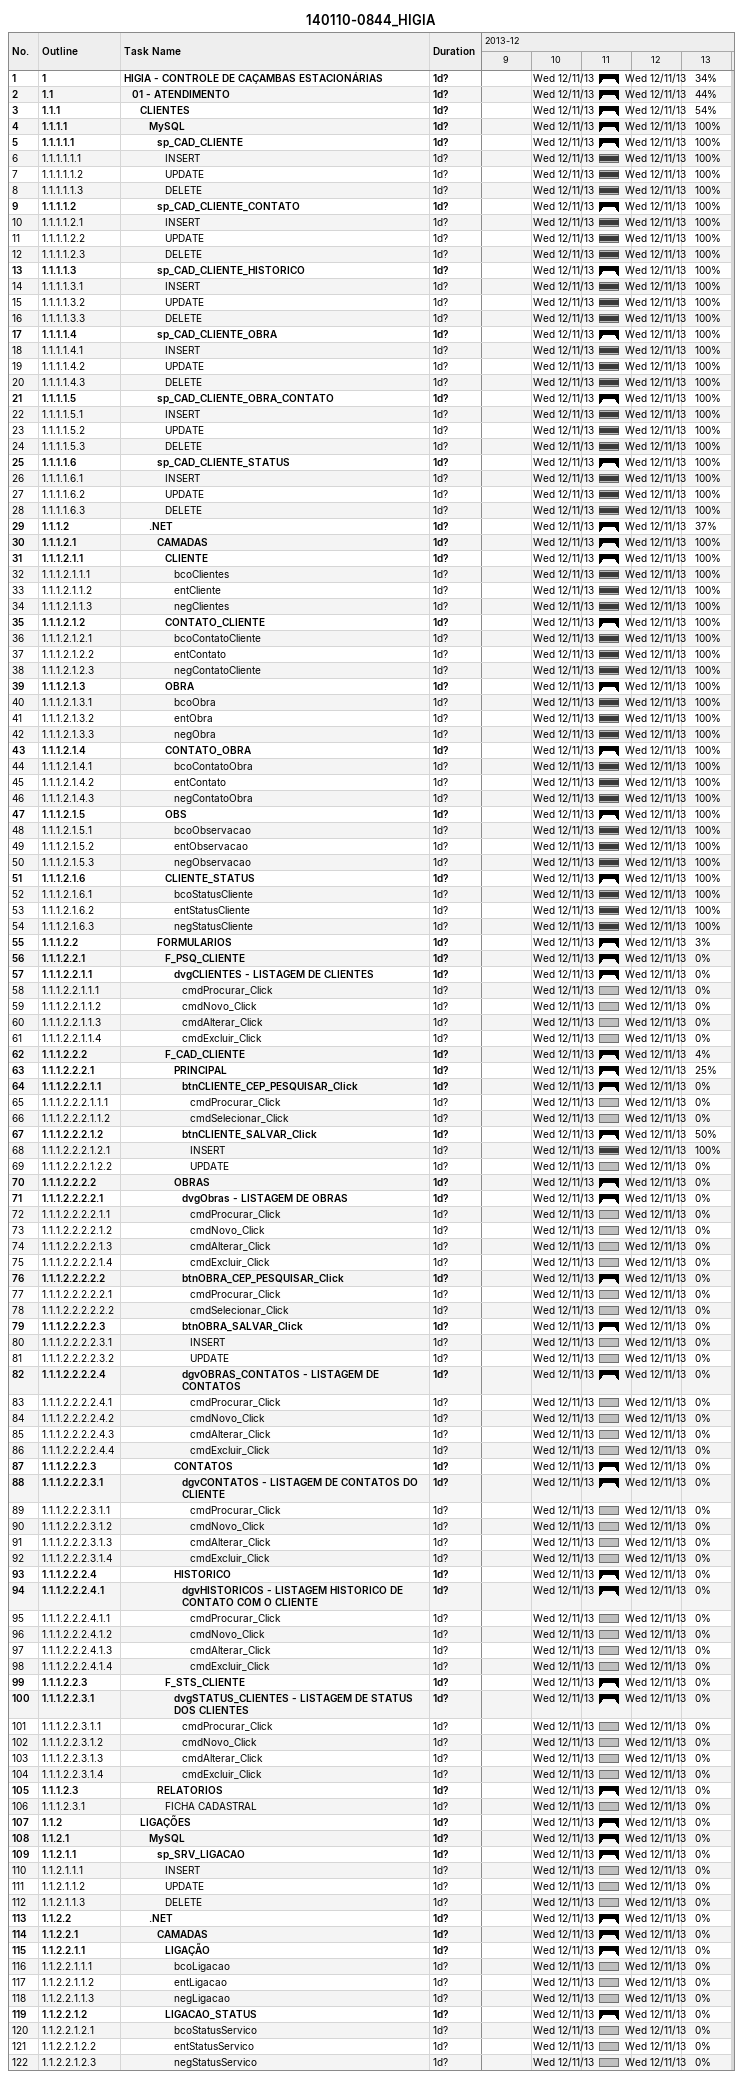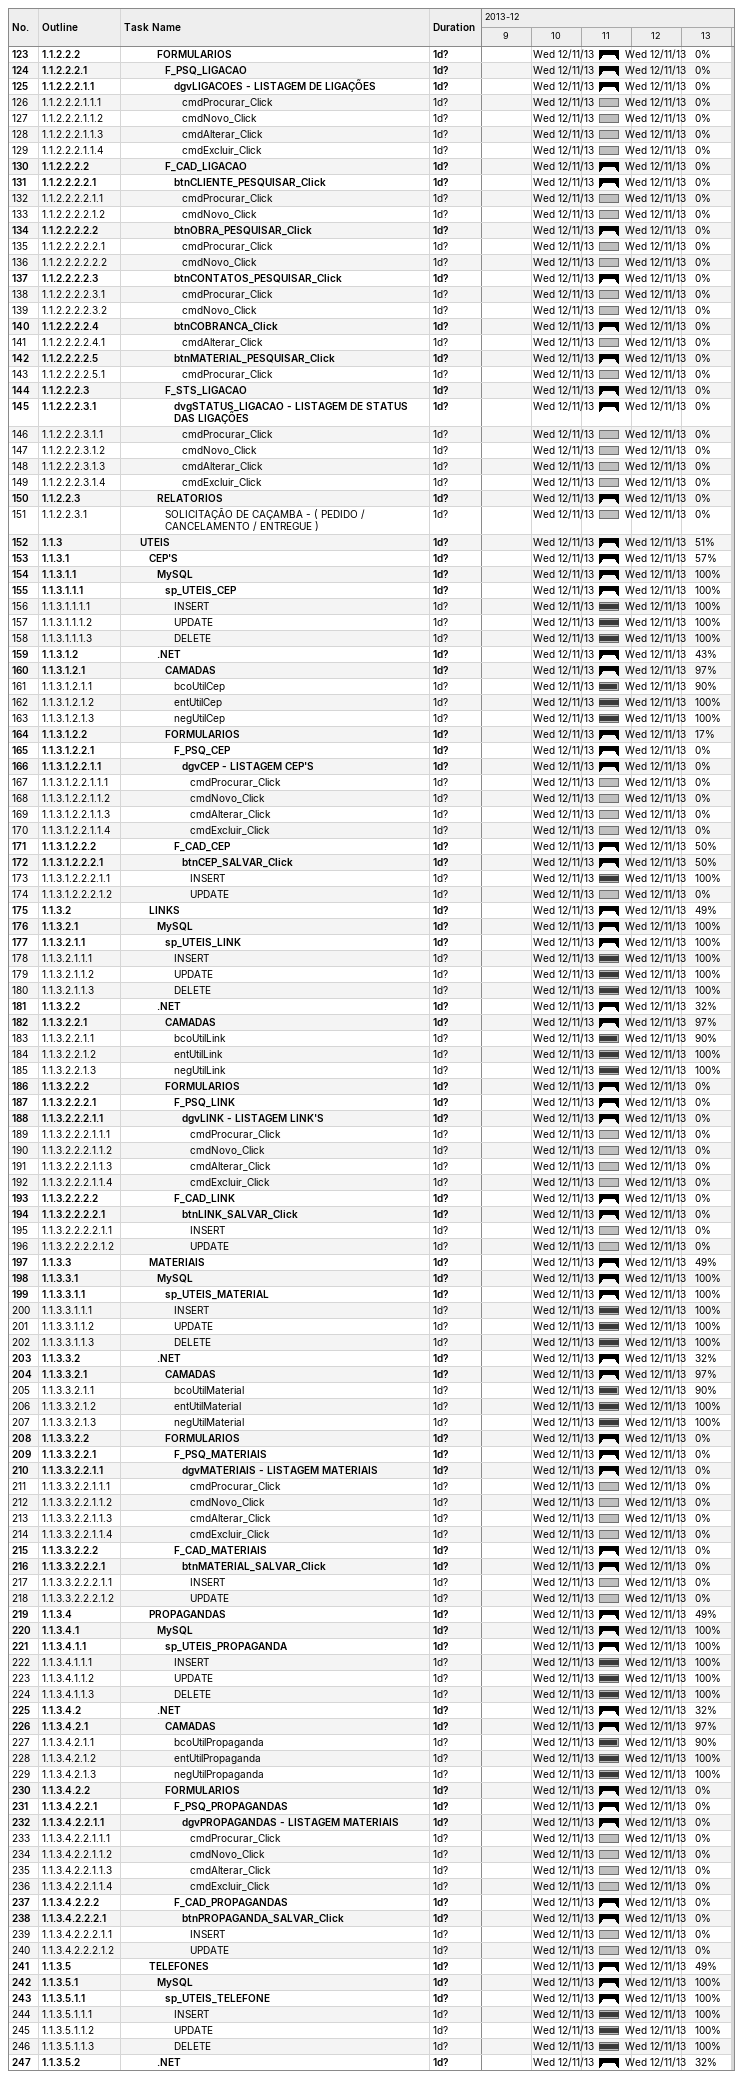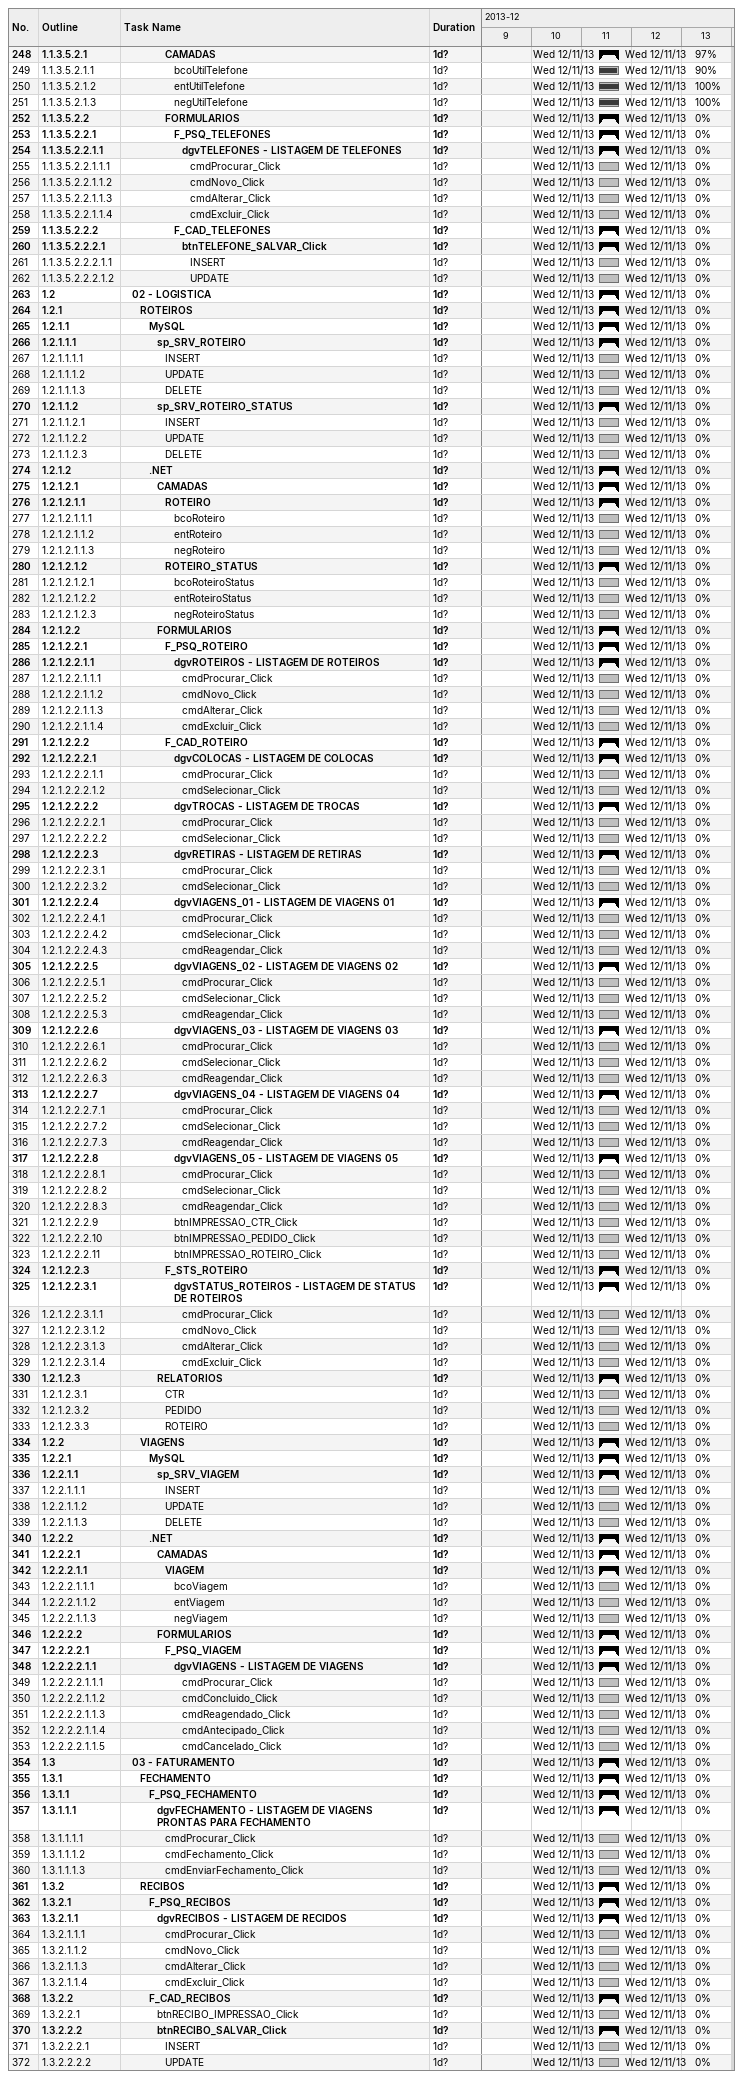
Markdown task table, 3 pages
140110-0844_HIGIA

| ID | WBS | Task | Duration | Start | Finish | % complete |
|---|---|---|---|---|---|---|
| 1 | 1 | **HIGIA - CONTROLE DE CAÇAMBAS ESTACIONÁRIAS** | 1d? | 2013-12-11 | 2013-12-11 | 34 |
| 2 | 1.1 | **01 - ATENDIMENTO** | 1d? | 2013-12-11 | 2013-12-11 | 44 |
| 3 | 1.1.1 | **CLIENTES** | 1d? | 2013-12-11 | 2013-12-11 | 54 |
| 4 | 1.1.1.1 | **MySQL** | 1d? | 2013-12-11 | 2013-12-11 | 100 |
| 5 | 1.1.1.1.1 | **sp_CAD_CLIENTE** | 1d? | 2013-12-11 | 2013-12-11 | 100 |
| 6 | 1.1.1.1.1.1 | INSERT | 1d? | 2013-12-11 | 2013-12-11 | 100 |
| 7 | 1.1.1.1.1.2 | UPDATE | 1d? | 2013-12-11 | 2013-12-11 | 100 |
| 8 | 1.1.1.1.1.3 | DELETE | 1d? | 2013-12-11 | 2013-12-11 | 100 |
| 9 | 1.1.1.1.2 | **sp_CAD_CLIENTE_CONTATO** | 1d? | 2013-12-11 | 2013-12-11 | 100 |
| 10 | 1.1.1.1.2.1 | INSERT | 1d? | 2013-12-11 | 2013-12-11 | 100 |
| 11 | 1.1.1.1.2.2 | UPDATE | 1d? | 2013-12-11 | 2013-12-11 | 100 |
| 12 | 1.1.1.1.2.3 | DELETE | 1d? | 2013-12-11 | 2013-12-11 | 100 |
| 13 | 1.1.1.1.3 | **sp_CAD_CLIENTE_HISTORICO** | 1d? | 2013-12-11 | 2013-12-11 | 100 |
| 14 | 1.1.1.1.3.1 | INSERT | 1d? | 2013-12-11 | 2013-12-11 | 100 |
| 15 | 1.1.1.1.3.2 | UPDATE | 1d? | 2013-12-11 | 2013-12-11 | 100 |
| 16 | 1.1.1.1.3.3 | DELETE | 1d? | 2013-12-11 | 2013-12-11 | 100 |
| 17 | 1.1.1.1.4 | **sp_CAD_CLIENTE_OBRA** | 1d? | 2013-12-11 | 2013-12-11 | 100 |
| 18 | 1.1.1.1.4.1 | INSERT | 1d? | 2013-12-11 | 2013-12-11 | 100 |
| 19 | 1.1.1.1.4.2 | UPDATE | 1d? | 2013-12-11 | 2013-12-11 | 100 |
| 20 | 1.1.1.1.4.3 | DELETE | 1d? | 2013-12-11 | 2013-12-11 | 100 |
| 21 | 1.1.1.1.5 | **sp_CAD_CLIENTE_OBRA_CONTATO** | 1d? | 2013-12-11 | 2013-12-11 | 100 |
| 22 | 1.1.1.1.5.1 | INSERT | 1d? | 2013-12-11 | 2013-12-11 | 100 |
| 23 | 1.1.1.1.5.2 | UPDATE | 1d? | 2013-12-11 | 2013-12-11 | 100 |
| 24 | 1.1.1.1.5.3 | DELETE | 1d? | 2013-12-11 | 2013-12-11 | 100 |
| 25 | 1.1.1.1.6 | **sp_CAD_CLIENTE_STATUS** | 1d? | 2013-12-11 | 2013-12-11 | 100 |
| 26 | 1.1.1.1.6.1 | INSERT | 1d? | 2013-12-11 | 2013-12-11 | 100 |
| 27 | 1.1.1.1.6.2 | UPDATE | 1d? | 2013-12-11 | 2013-12-11 | 100 |
| 28 | 1.1.1.1.6.3 | DELETE | 1d? | 2013-12-11 | 2013-12-11 | 100 |
| 29 | 1.1.1.2 | **.NET** | 1d? | 2013-12-11 | 2013-12-11 | 37 |
| 30 | 1.1.1.2.1 | **CAMADAS** | 1d? | 2013-12-11 | 2013-12-11 | 100 |
| 31 | 1.1.1.2.1.1 | **CLIENTE** | 1d? | 2013-12-11 | 2013-12-11 | 100 |
| 32 | 1.1.1.2.1.1.1 | bcoClientes | 1d? | 2013-12-11 | 2013-12-11 | 100 |
| 33 | 1.1.1.2.1.1.2 | entCliente | 1d? | 2013-12-11 | 2013-12-11 | 100 |
| 34 | 1.1.1.2.1.1.3 | negClientes | 1d? | 2013-12-11 | 2013-12-11 | 100 |
| 35 | 1.1.1.2.1.2 | **CONTATO_CLIENTE** | 1d? | 2013-12-11 | 2013-12-11 | 100 |
| 36 | 1.1.1.2.1.2.1 | bcoContatoCliente | 1d? | 2013-12-11 | 2013-12-11 | 100 |
| 37 | 1.1.1.2.1.2.2 | entContato | 1d? | 2013-12-11 | 2013-12-11 | 100 |
| 38 | 1.1.1.2.1.2.3 | negContatoCliente | 1d? | 2013-12-11 | 2013-12-11 | 100 |
| 39 | 1.1.1.2.1.3 | **OBRA** | 1d? | 2013-12-11 | 2013-12-11 | 100 |
| 40 | 1.1.1.2.1.3.1 | bcoObra | 1d? | 2013-12-11 | 2013-12-11 | 100 |
| 41 | 1.1.1.2.1.3.2 | entObra | 1d? | 2013-12-11 | 2013-12-11 | 100 |
| 42 | 1.1.1.2.1.3.3 | negObra | 1d? | 2013-12-11 | 2013-12-11 | 100 |
| 43 | 1.1.1.2.1.4 | **CONTATO_OBRA** | 1d? | 2013-12-11 | 2013-12-11 | 100 |
| 44 | 1.1.1.2.1.4.1 | bcoContatoObra | 1d? | 2013-12-11 | 2013-12-11 | 100 |
| 45 | 1.1.1.2.1.4.2 | entContato | 1d? | 2013-12-11 | 2013-12-11 | 100 |
| 46 | 1.1.1.2.1.4.3 | negContatoObra | 1d? | 2013-12-11 | 2013-12-11 | 100 |
| 47 | 1.1.1.2.1.5 | **OBS** | 1d? | 2013-12-11 | 2013-12-11 | 100 |
| 48 | 1.1.1.2.1.5.1 | bcoObservacao | 1d? | 2013-12-11 | 2013-12-11 | 100 |
| 49 | 1.1.1.2.1.5.2 | entObservacao | 1d? | 2013-12-11 | 2013-12-11 | 100 |
| 50 | 1.1.1.2.1.5.3 | negObservacao | 1d? | 2013-12-11 | 2013-12-11 | 100 |
| 51 | 1.1.1.2.1.6 | **CLIENTE_STATUS** | 1d? | 2013-12-11 | 2013-12-11 | 100 |
| 52 | 1.1.1.2.1.6.1 | bcoStatusCliente | 1d? | 2013-12-11 | 2013-12-11 | 100 |
| 53 | 1.1.1.2.1.6.2 | entStatusCliente | 1d? | 2013-12-11 | 2013-12-11 | 100 |
| 54 | 1.1.1.2.1.6.3 | negStatusCliente | 1d? | 2013-12-11 | 2013-12-11 | 100 |
| 55 | 1.1.1.2.2 | **FORMULARIOS** | 1d? | 2013-12-11 | 2013-12-11 | 3 |
| 56 | 1.1.1.2.2.1 | **F_PSQ_CLIENTE** | 1d? | 2013-12-11 | 2013-12-11 | 0 |
| 57 | 1.1.1.2.2.1.1 | **dvgCLIENTES - LISTAGEM DE CLIENTES** | 1d? | 2013-12-11 | 2013-12-11 | 0 |
| 58 | 1.1.1.2.2.1.1.1 | cmdProcurar_Click | 1d? | 2013-12-11 | 2013-12-11 | 0 |
| 59 | 1.1.1.2.2.1.1.2 | cmdNovo_Click | 1d? | 2013-12-11 | 2013-12-11 | 0 |
| 60 | 1.1.1.2.2.1.1.3 | cmdAlterar_Click | 1d? | 2013-12-11 | 2013-12-11 | 0 |
| 61 | 1.1.1.2.2.1.1.4 | cmdExcluir_Click | 1d? | 2013-12-11 | 2013-12-11 | 0 |
| 62 | 1.1.1.2.2.2 | **F_CAD_CLIENTE** | 1d? | 2013-12-11 | 2013-12-11 | 4 |
| 63 | 1.1.1.2.2.2.1 | **PRINCIPAL** | 1d? | 2013-12-11 | 2013-12-11 | 25 |
| 64 | 1.1.1.2.2.2.1.1 | **btnCLIENTE_CEP_PESQUISAR_Click** | 1d? | 2013-12-11 | 2013-12-11 | 0 |
| 65 | 1.1.1.2.2.2.1.1.1 | cmdProcurar_Click | 1d? | 2013-12-11 | 2013-12-11 | 0 |
| 66 | 1.1.1.2.2.2.1.1.2 | cmdSelecionar_Click | 1d? | 2013-12-11 | 2013-12-11 | 0 |
| 67 | 1.1.1.2.2.2.1.2 | **btnCLIENTE_SALVAR_Click** | 1d? | 2013-12-11 | 2013-12-11 | 50 |
| 68 | 1.1.1.2.2.2.1.2.1 | INSERT | 1d? | 2013-12-11 | 2013-12-11 | 100 |
| 69 | 1.1.1.2.2.2.1.2.2 | UPDATE | 1d? | 2013-12-11 | 2013-12-11 | 0 |
| 70 | 1.1.1.2.2.2.2 | **OBRAS** | 1d? | 2013-12-11 | 2013-12-11 | 0 |
| 71 | 1.1.1.2.2.2.2.1 | **dvgObras - LISTAGEM DE OBRAS** | 1d? | 2013-12-11 | 2013-12-11 | 0 |
| 72 | 1.1.1.2.2.2.2.1.1 | cmdProcurar_Click | 1d? | 2013-12-11 | 2013-12-11 | 0 |
| 73 | 1.1.1.2.2.2.2.1.2 | cmdNovo_Click | 1d? | 2013-12-11 | 2013-12-11 | 0 |
| 74 | 1.1.1.2.2.2.2.1.3 | cmdAlterar_Click | 1d? | 2013-12-11 | 2013-12-11 | 0 |
| 75 | 1.1.1.2.2.2.2.1.4 | cmdExcluir_Click | 1d? | 2013-12-11 | 2013-12-11 | 0 |
| 76 | 1.1.1.2.2.2.2.2 | **btnOBRA_CEP_PESQUISAR_Click** | 1d? | 2013-12-11 | 2013-12-11 | 0 |
| 77 | 1.1.1.2.2.2.2.2.1 | cmdProcurar_Click | 1d? | 2013-12-11 | 2013-12-11 | 0 |
| 78 | 1.1.1.2.2.2.2.2.2 | cmdSelecionar_Click | 1d? | 2013-12-11 | 2013-12-11 | 0 |
| 79 | 1.1.1.2.2.2.2.3 | **btnOBRA_SALVAR_Click** | 1d? | 2013-12-11 | 2013-12-11 | 0 |
| 80 | 1.1.1.2.2.2.2.3.1 | INSERT | 1d? | 2013-12-11 | 2013-12-11 | 0 |
| 81 | 1.1.1.2.2.2.2.3.2 | UPDATE | 1d? | 2013-12-11 | 2013-12-11 | 0 |
| 82 | 1.1.1.2.2.2.2.4 | **dgvOBRAS_CONTATOS - LISTAGEM DE CONTATOS** | 1d? | 2013-12-11 | 2013-12-11 | 0 |
| 83 | 1.1.1.2.2.2.2.4.1 | cmdProcurar_Click | 1d? | 2013-12-11 | 2013-12-11 | 0 |
| 84 | 1.1.1.2.2.2.2.4.2 | cmdNovo_Click | 1d? | 2013-12-11 | 2013-12-11 | 0 |
| 85 | 1.1.1.2.2.2.2.4.3 | cmdAlterar_Click | 1d? | 2013-12-11 | 2013-12-11 | 0 |
| 86 | 1.1.1.2.2.2.2.4.4 | cmdExcluir_Click | 1d? | 2013-12-11 | 2013-12-11 | 0 |
| 87 | 1.1.1.2.2.2.3 | **CONTATOS** | 1d? | 2013-12-11 | 2013-12-11 | 0 |
| 88 | 1.1.1.2.2.2.3.1 | **dgvCONTATOS - LISTAGEM DE CONTATOS DO CLIENTE** | 1d? | 2013-12-11 | 2013-12-11 | 0 |
| 89 | 1.1.1.2.2.2.3.1.1 | cmdProcurar_Click | 1d? | 2013-12-11 | 2013-12-11 | 0 |
| 90 | 1.1.1.2.2.2.3.1.2 | cmdNovo_Click | 1d? | 2013-12-11 | 2013-12-11 | 0 |
| 91 | 1.1.1.2.2.2.3.1.3 | cmdAlterar_Click | 1d? | 2013-12-11 | 2013-12-11 | 0 |
| 92 | 1.1.1.2.2.2.3.1.4 | cmdExcluir_Click | 1d? | 2013-12-11 | 2013-12-11 | 0 |
| 93 | 1.1.1.2.2.2.4 | **HISTORICO** | 1d? | 2013-12-11 | 2013-12-11 | 0 |
| 94 | 1.1.1.2.2.2.4.1 | **dgvHISTORICOS - LISTAGEM HISTORICO DE CONTATO COM O CLIENTE** | 1d? | 2013-12-11 | 2013-12-11 | 0 |
| 95 | 1.1.1.2.2.2.4.1.1 | cmdProcurar_Click | 1d? | 2013-12-11 | 2013-12-11 | 0 |
| 96 | 1.1.1.2.2.2.4.1.2 | cmdNovo_Click | 1d? | 2013-12-11 | 2013-12-11 | 0 |
| 97 | 1.1.1.2.2.2.4.1.3 | cmdAlterar_Click | 1d? | 2013-12-11 | 2013-12-11 | 0 |
| 98 | 1.1.1.2.2.2.4.1.4 | cmdExcluir_Click | 1d? | 2013-12-11 | 2013-12-11 | 0 |
| 99 | 1.1.1.2.2.3 | **F_STS_CLIENTE** | 1d? | 2013-12-11 | 2013-12-11 | 0 |
| 100 | 1.1.1.2.2.3.1 | **dvgSTATUS_CLIENTES - LISTAGEM DE STATUS DOS CLIENTES** | 1d? | 2013-12-11 | 2013-12-11 | 0 |
| 101 | 1.1.1.2.2.3.1.1 | cmdProcurar_Click | 1d? | 2013-12-11 | 2013-12-11 | 0 |
| 102 | 1.1.1.2.2.3.1.2 | cmdNovo_Click | 1d? | 2013-12-11 | 2013-12-11 | 0 |
| 103 | 1.1.1.2.2.3.1.3 | cmdAlterar_Click | 1d? | 2013-12-11 | 2013-12-11 | 0 |
| 104 | 1.1.1.2.2.3.1.4 | cmdExcluir_Click | 1d? | 2013-12-11 | 2013-12-11 | 0 |
| 105 | 1.1.1.2.3 | **RELATORIOS** | 1d? | 2013-12-11 | 2013-12-11 | 0 |
| 106 | 1.1.1.2.3.1 | FICHA CADASTRAL | 1d? | 2013-12-11 | 2013-12-11 | 0 |
| 107 | 1.1.2 | **LIGAÇÕES** | 1d? | 2013-12-11 | 2013-12-11 | 0 |
| 108 | 1.1.2.1 | **MySQL** | 1d? | 2013-12-11 | 2013-12-11 | 0 |
| 109 | 1.1.2.1.1 | **sp_SRV_LIGACAO** | 1d? | 2013-12-11 | 2013-12-11 | 0 |
| 110 | 1.1.2.1.1.1 | INSERT | 1d? | 2013-12-11 | 2013-12-11 | 0 |
| 111 | 1.1.2.1.1.2 | UPDATE | 1d? | 2013-12-11 | 2013-12-11 | 0 |
| 112 | 1.1.2.1.1.3 | DELETE | 1d? | 2013-12-11 | 2013-12-11 | 0 |
| 113 | 1.1.2.2 | **.NET** | 1d? | 2013-12-11 | 2013-12-11 | 0 |
| 114 | 1.1.2.2.1 | **CAMADAS** | 1d? | 2013-12-11 | 2013-12-11 | 0 |
| 115 | 1.1.2.2.1.1 | **LIGAÇÃO** | 1d? | 2013-12-11 | 2013-12-11 | 0 |
| 116 | 1.1.2.2.1.1.1 | bcoLigacao | 1d? | 2013-12-11 | 2013-12-11 | 0 |
| 117 | 1.1.2.2.1.1.2 | entLigacao | 1d? | 2013-12-11 | 2013-12-11 | 0 |
| 118 | 1.1.2.2.1.1.3 | negLigacao | 1d? | 2013-12-11 | 2013-12-11 | 0 |
| 119 | 1.1.2.2.1.2 | **LIGACAO_STATUS** | 1d? | 2013-12-11 | 2013-12-11 | 0 |
| 120 | 1.1.2.2.1.2.1 | bcoStatusServico | 1d? | 2013-12-11 | 2013-12-11 | 0 |
| 121 | 1.1.2.2.1.2.2 | entStatusServico | 1d? | 2013-12-11 | 2013-12-11 | 0 |
| 122 | 1.1.2.2.1.2.3 | negStatusServico | 1d? | 2013-12-11 | 2013-12-11 | 0 |
| 123 | 1.1.2.2.2 | **FORMULARIOS** | 1d? | 2013-12-11 | 2013-12-11 | 0 |
| 124 | 1.1.2.2.2.1 | **F_PSQ_LIGACAO** | 1d? | 2013-12-11 | 2013-12-11 | 0 |
| 125 | 1.1.2.2.2.1.1 | **dgvLIGACOES - LISTAGEM DE LIGAÇÕES** | 1d? | 2013-12-11 | 2013-12-11 | 0 |
| 126 | 1.1.2.2.2.1.1.1 | cmdProcurar_Click | 1d? | 2013-12-11 | 2013-12-11 | 0 |
| 127 | 1.1.2.2.2.1.1.2 | cmdNovo_Click | 1d? | 2013-12-11 | 2013-12-11 | 0 |
| 128 | 1.1.2.2.2.1.1.3 | cmdAlterar_Click | 1d? | 2013-12-11 | 2013-12-11 | 0 |
| 129 | 1.1.2.2.2.1.1.4 | cmdExcluir_Click | 1d? | 2013-12-11 | 2013-12-11 | 0 |
| 130 | 1.1.2.2.2.2 | **F_CAD_LIGACAO** | 1d? | 2013-12-11 | 2013-12-11 | 0 |
| 131 | 1.1.2.2.2.2.1 | **btnCLIENTE_PESQUISAR_Click** | 1d? | 2013-12-11 | 2013-12-11 | 0 |
| 132 | 1.1.2.2.2.2.1.1 | cmdProcurar_Click | 1d? | 2013-12-11 | 2013-12-11 | 0 |
| 133 | 1.1.2.2.2.2.1.2 | cmdNovo_Click | 1d? | 2013-12-11 | 2013-12-11 | 0 |
| 134 | 1.1.2.2.2.2.2 | **btnOBRA_PESQUISAR_Click** | 1d? | 2013-12-11 | 2013-12-11 | 0 |
| 135 | 1.1.2.2.2.2.2.1 | cmdProcurar_Click | 1d? | 2013-12-11 | 2013-12-11 | 0 |
| 136 | 1.1.2.2.2.2.2.2 | cmdNovo_Click | 1d? | 2013-12-11 | 2013-12-11 | 0 |
| 137 | 1.1.2.2.2.2.3 | **btnCONTATOS_PESQUISAR_Click** | 1d? | 2013-12-11 | 2013-12-11 | 0 |
| 138 | 1.1.2.2.2.2.3.1 | cmdProcurar_Click | 1d? | 2013-12-11 | 2013-12-11 | 0 |
| 139 | 1.1.2.2.2.2.3.2 | cmdNovo_Click | 1d? | 2013-12-11 | 2013-12-11 | 0 |
| 140 | 1.1.2.2.2.2.4 | **btnCOBRANCA_Click** | 1d? | 2013-12-11 | 2013-12-11 | 0 |
| 141 | 1.1.2.2.2.2.4.1 | cmdAlterar_Click | 1d? | 2013-12-11 | 2013-12-11 | 0 |
| 142 | 1.1.2.2.2.2.5 | **btnMATERIAL_PESQUISAR_Click** | 1d? | 2013-12-11 | 2013-12-11 | 0 |
| 143 | 1.1.2.2.2.2.5.1 | cmdProcurar_Click | 1d? | 2013-12-11 | 2013-12-11 | 0 |
| 144 | 1.1.2.2.2.3 | **F_STS_LIGACAO** | 1d? | 2013-12-11 | 2013-12-11 | 0 |
| 145 | 1.1.2.2.2.3.1 | **dvgSTATUS_LIGACAO - LISTAGEM DE STATUS DAS LIGAÇÕES** | 1d? | 2013-12-11 | 2013-12-11 | 0 |
| 146 | 1.1.2.2.2.3.1.1 | cmdProcurar_Click | 1d? | 2013-12-11 | 2013-12-11 | 0 |
| 147 | 1.1.2.2.2.3.1.2 | cmdNovo_Click | 1d? | 2013-12-11 | 2013-12-11 | 0 |
| 148 | 1.1.2.2.2.3.1.3 | cmdAlterar_Click | 1d? | 2013-12-11 | 2013-12-11 | 0 |
| 149 | 1.1.2.2.2.3.1.4 | cmdExcluir_Click | 1d? | 2013-12-11 | 2013-12-11 | 0 |
| 150 | 1.1.2.2.3 | **RELATORIOS** | 1d? | 2013-12-11 | 2013-12-11 | 0 |
| 151 | 1.1.2.2.3.1 | SOLICITAÇÃO DE CAÇAMBA - ( PEDIDO / CANCELAMENTO / ENTREGUE ) | 1d? | 2013-12-11 | 2013-12-11 | 0 |
| 152 | 1.1.3 | **UTEIS** | 1d? | 2013-12-11 | 2013-12-11 | 51 |
| 153 | 1.1.3.1 | **CEP'S** | 1d? | 2013-12-11 | 2013-12-11 | 57 |
| 154 | 1.1.3.1.1 | **MySQL** | 1d? | 2013-12-11 | 2013-12-11 | 100 |
| 155 | 1.1.3.1.1.1 | **sp_UTEIS_CEP** | 1d? | 2013-12-11 | 2013-12-11 | 100 |
| 156 | 1.1.3.1.1.1.1 | INSERT | 1d? | 2013-12-11 | 2013-12-11 | 100 |
| 157 | 1.1.3.1.1.1.2 | UPDATE | 1d? | 2013-12-11 | 2013-12-11 | 100 |
| 158 | 1.1.3.1.1.1.3 | DELETE | 1d? | 2013-12-11 | 2013-12-11 | 100 |
| 159 | 1.1.3.1.2 | **.NET** | 1d? | 2013-12-11 | 2013-12-11 | 43 |
| 160 | 1.1.3.1.2.1 | **CAMADAS** | 1d? | 2013-12-11 | 2013-12-11 | 97 |
| 161 | 1.1.3.1.2.1.1 | bcoUtilCep | 1d? | 2013-12-11 | 2013-12-11 | 90 |
| 162 | 1.1.3.1.2.1.2 | entUtilCep | 1d? | 2013-12-11 | 2013-12-11 | 100 |
| 163 | 1.1.3.1.2.1.3 | negUtilCep | 1d? | 2013-12-11 | 2013-12-11 | 100 |
| 164 | 1.1.3.1.2.2 | **FORMULARIOS** | 1d? | 2013-12-11 | 2013-12-11 | 17 |
| 165 | 1.1.3.1.2.2.1 | **F_PSQ_CEP** | 1d? | 2013-12-11 | 2013-12-11 | 0 |
| 166 | 1.1.3.1.2.2.1.1 | **dgvCEP - LISTAGEM CEP'S** | 1d? | 2013-12-11 | 2013-12-11 | 0 |
| 167 | 1.1.3.1.2.2.1.1.1 | cmdProcurar_Click | 1d? | 2013-12-11 | 2013-12-11 | 0 |
| 168 | 1.1.3.1.2.2.1.1.2 | cmdNovo_Click | 1d? | 2013-12-11 | 2013-12-11 | 0 |
| 169 | 1.1.3.1.2.2.1.1.3 | cmdAlterar_Click | 1d? | 2013-12-11 | 2013-12-11 | 0 |
| 170 | 1.1.3.1.2.2.1.1.4 | cmdExcluir_Click | 1d? | 2013-12-11 | 2013-12-11 | 0 |
| 171 | 1.1.3.1.2.2.2 | **F_CAD_CEP** | 1d? | 2013-12-11 | 2013-12-11 | 50 |
| 172 | 1.1.3.1.2.2.2.1 | **btnCEP_SALVAR_Click** | 1d? | 2013-12-11 | 2013-12-11 | 50 |
| 173 | 1.1.3.1.2.2.2.1.1 | INSERT | 1d? | 2013-12-11 | 2013-12-11 | 100 |
| 174 | 1.1.3.1.2.2.2.1.2 | UPDATE | 1d? | 2013-12-11 | 2013-12-11 | 0 |
| 175 | 1.1.3.2 | **LINKS** | 1d? | 2013-12-11 | 2013-12-11 | 49 |
| 176 | 1.1.3.2.1 | **MySQL** | 1d? | 2013-12-11 | 2013-12-11 | 100 |
| 177 | 1.1.3.2.1.1 | **sp_UTEIS_LINK** | 1d? | 2013-12-11 | 2013-12-11 | 100 |
| 178 | 1.1.3.2.1.1.1 | INSERT | 1d? | 2013-12-11 | 2013-12-11 | 100 |
| 179 | 1.1.3.2.1.1.2 | UPDATE | 1d? | 2013-12-11 | 2013-12-11 | 100 |
| 180 | 1.1.3.2.1.1.3 | DELETE | 1d? | 2013-12-11 | 2013-12-11 | 100 |
| 181 | 1.1.3.2.2 | **.NET** | 1d? | 2013-12-11 | 2013-12-11 | 32 |
| 182 | 1.1.3.2.2.1 | **CAMADAS** | 1d? | 2013-12-11 | 2013-12-11 | 97 |
| 183 | 1.1.3.2.2.1.1 | bcoUtilLink | 1d? | 2013-12-11 | 2013-12-11 | 90 |
| 184 | 1.1.3.2.2.1.2 | entUtilLink | 1d? | 2013-12-11 | 2013-12-11 | 100 |
| 185 | 1.1.3.2.2.1.3 | negUtilLink | 1d? | 2013-12-11 | 2013-12-11 | 100 |
| 186 | 1.1.3.2.2.2 | **FORMULARIOS** | 1d? | 2013-12-11 | 2013-12-11 | 0 |
| 187 | 1.1.3.2.2.2.1 | **F_PSQ_LINK** | 1d? | 2013-12-11 | 2013-12-11 | 0 |
| 188 | 1.1.3.2.2.2.1.1 | **dgvLINK - LISTAGEM LINK'S** | 1d? | 2013-12-11 | 2013-12-11 | 0 |
| 189 | 1.1.3.2.2.2.1.1.1 | cmdProcurar_Click | 1d? | 2013-12-11 | 2013-12-11 | 0 |
| 190 | 1.1.3.2.2.2.1.1.2 | cmdNovo_Click | 1d? | 2013-12-11 | 2013-12-11 | 0 |
| 191 | 1.1.3.2.2.2.1.1.3 | cmdAlterar_Click | 1d? | 2013-12-11 | 2013-12-11 | 0 |
| 192 | 1.1.3.2.2.2.1.1.4 | cmdExcluir_Click | 1d? | 2013-12-11 | 2013-12-11 | 0 |
| 193 | 1.1.3.2.2.2.2 | **F_CAD_LINK** | 1d? | 2013-12-11 | 2013-12-11 | 0 |
| 194 | 1.1.3.2.2.2.2.1 | **btnLINK_SALVAR_Click** | 1d? | 2013-12-11 | 2013-12-11 | 0 |
| 195 | 1.1.3.2.2.2.2.1.1 | INSERT | 1d? | 2013-12-11 | 2013-12-11 | 0 |
| 196 | 1.1.3.2.2.2.2.1.2 | UPDATE | 1d? | 2013-12-11 | 2013-12-11 | 0 |
| 197 | 1.1.3.3 | **MATERIAIS** | 1d? | 2013-12-11 | 2013-12-11 | 49 |
| 198 | 1.1.3.3.1 | **MySQL** | 1d? | 2013-12-11 | 2013-12-11 | 100 |
| 199 | 1.1.3.3.1.1 | **sp_UTEIS_MATERIAL** | 1d? | 2013-12-11 | 2013-12-11 | 100 |
| 200 | 1.1.3.3.1.1.1 | INSERT | 1d? | 2013-12-11 | 2013-12-11 | 100 |
| 201 | 1.1.3.3.1.1.2 | UPDATE | 1d? | 2013-12-11 | 2013-12-11 | 100 |
| 202 | 1.1.3.3.1.1.3 | DELETE | 1d? | 2013-12-11 | 2013-12-11 | 100 |
| 203 | 1.1.3.3.2 | **.NET** | 1d? | 2013-12-11 | 2013-12-11 | 32 |
| 204 | 1.1.3.3.2.1 | **CAMADAS** | 1d? | 2013-12-11 | 2013-12-11 | 97 |
| 205 | 1.1.3.3.2.1.1 | bcoUtilMaterial | 1d? | 2013-12-11 | 2013-12-11 | 90 |
| 206 | 1.1.3.3.2.1.2 | entUtilMaterial | 1d? | 2013-12-11 | 2013-12-11 | 100 |
| 207 | 1.1.3.3.2.1.3 | negUtilMaterial | 1d? | 2013-12-11 | 2013-12-11 | 100 |
| 208 | 1.1.3.3.2.2 | **FORMULARIOS** | 1d? | 2013-12-11 | 2013-12-11 | 0 |
| 209 | 1.1.3.3.2.2.1 | **F_PSQ_MATERIAIS** | 1d? | 2013-12-11 | 2013-12-11 | 0 |
| 210 | 1.1.3.3.2.2.1.1 | **dgvMATERIAIS - LISTAGEM MATERIAIS** | 1d? | 2013-12-11 | 2013-12-11 | 0 |
| 211 | 1.1.3.3.2.2.1.1.1 | cmdProcurar_Click | 1d? | 2013-12-11 | 2013-12-11 | 0 |
| 212 | 1.1.3.3.2.2.1.1.2 | cmdNovo_Click | 1d? | 2013-12-11 | 2013-12-11 | 0 |
| 213 | 1.1.3.3.2.2.1.1.3 | cmdAlterar_Click | 1d? | 2013-12-11 | 2013-12-11 | 0 |
| 214 | 1.1.3.3.2.2.1.1.4 | cmdExcluir_Click | 1d? | 2013-12-11 | 2013-12-11 | 0 |
| 215 | 1.1.3.3.2.2.2 | **F_CAD_MATERIAIS** | 1d? | 2013-12-11 | 2013-12-11 | 0 |
| 216 | 1.1.3.3.2.2.2.1 | **btnMATERIAL_SALVAR_Click** | 1d? | 2013-12-11 | 2013-12-11 | 0 |
| 217 | 1.1.3.3.2.2.2.1.1 | INSERT | 1d? | 2013-12-11 | 2013-12-11 | 0 |
| 218 | 1.1.3.3.2.2.2.1.2 | UPDATE | 1d? | 2013-12-11 | 2013-12-11 | 0 |
| 219 | 1.1.3.4 | **PROPAGANDAS** | 1d? | 2013-12-11 | 2013-12-11 | 49 |
| 220 | 1.1.3.4.1 | **MySQL** | 1d? | 2013-12-11 | 2013-12-11 | 100 |
| 221 | 1.1.3.4.1.1 | **sp_UTEIS_PROPAGANDA** | 1d? | 2013-12-11 | 2013-12-11 | 100 |
| 222 | 1.1.3.4.1.1.1 | INSERT | 1d? | 2013-12-11 | 2013-12-11 | 100 |
| 223 | 1.1.3.4.1.1.2 | UPDATE | 1d? | 2013-12-11 | 2013-12-11 | 100 |
| 224 | 1.1.3.4.1.1.3 | DELETE | 1d? | 2013-12-11 | 2013-12-11 | 100 |
| 225 | 1.1.3.4.2 | **.NET** | 1d? | 2013-12-11 | 2013-12-11 | 32 |
| 226 | 1.1.3.4.2.1 | **CAMADAS** | 1d? | 2013-12-11 | 2013-12-11 | 97 |
| 227 | 1.1.3.4.2.1.1 | bcoUtilPropaganda | 1d? | 2013-12-11 | 2013-12-11 | 90 |
| 228 | 1.1.3.4.2.1.2 | entUtilPropaganda | 1d? | 2013-12-11 | 2013-12-11 | 100 |
| 229 | 1.1.3.4.2.1.3 | negUtilPropaganda | 1d? | 2013-12-11 | 2013-12-11 | 100 |
| 230 | 1.1.3.4.2.2 | **FORMULARIOS** | 1d? | 2013-12-11 | 2013-12-11 | 0 |
| 231 | 1.1.3.4.2.2.1 | **F_PSQ_PROPAGANDAS** | 1d? | 2013-12-11 | 2013-12-11 | 0 |
| 232 | 1.1.3.4.2.2.1.1 | **dgvPROPAGANDAS - LISTAGEM MATERIAIS** | 1d? | 2013-12-11 | 2013-12-11 | 0 |
| 233 | 1.1.3.4.2.2.1.1.1 | cmdProcurar_Click | 1d? | 2013-12-11 | 2013-12-11 | 0 |
| 234 | 1.1.3.4.2.2.1.1.2 | cmdNovo_Click | 1d? | 2013-12-11 | 2013-12-11 | 0 |
| 235 | 1.1.3.4.2.2.1.1.3 | cmdAlterar_Click | 1d? | 2013-12-11 | 2013-12-11 | 0 |
| 236 | 1.1.3.4.2.2.1.1.4 | cmdExcluir_Click | 1d? | 2013-12-11 | 2013-12-11 | 0 |
| 237 | 1.1.3.4.2.2.2 | **F_CAD_PROPAGANDAS** | 1d? | 2013-12-11 | 2013-12-11 | 0 |
| 238 | 1.1.3.4.2.2.2.1 | **btnPROPAGANDA_SALVAR_Click** | 1d? | 2013-12-11 | 2013-12-11 | 0 |
| 239 | 1.1.3.4.2.2.2.1.1 | INSERT | 1d? | 2013-12-11 | 2013-12-11 | 0 |
| 240 | 1.1.3.4.2.2.2.1.2 | UPDATE | 1d? | 2013-12-11 | 2013-12-11 | 0 |
| 241 | 1.1.3.5 | **TELEFONES** | 1d? | 2013-12-11 | 2013-12-11 | 49 |
| 242 | 1.1.3.5.1 | **MySQL** | 1d? | 2013-12-11 | 2013-12-11 | 100 |
| 243 | 1.1.3.5.1.1 | **sp_UTEIS_TELEFONE** | 1d? | 2013-12-11 | 2013-12-11 | 100 |
| 244 | 1.1.3.5.1.1.1 | INSERT | 1d? | 2013-12-11 | 2013-12-11 | 100 |
| 245 | 1.1.3.5.1.1.2 | UPDATE | 1d? | 2013-12-11 | 2013-12-11 | 100 |
| 246 | 1.1.3.5.1.1.3 | DELETE | 1d? | 2013-12-11 | 2013-12-11 | 100 |
| 247 | 1.1.3.5.2 | **.NET** | 1d? | 2013-12-11 | 2013-12-11 | 32 |
| 248 | 1.1.3.5.2.1 | **CAMADAS** | 1d? | 2013-12-11 | 2013-12-11 | 97 |
| 249 | 1.1.3.5.2.1.1 | bcoUtilTelefone | 1d? | 2013-12-11 | 2013-12-11 | 90 |
| 250 | 1.1.3.5.2.1.2 | entUtilTelefone | 1d? | 2013-12-11 | 2013-12-11 | 100 |
| 251 | 1.1.3.5.2.1.3 | negUtilTelefone | 1d? | 2013-12-11 | 2013-12-11 | 100 |
| 252 | 1.1.3.5.2.2 | **FORMULARIOS** | 1d? | 2013-12-11 | 2013-12-11 | 0 |
| 253 | 1.1.3.5.2.2.1 | **F_PSQ_TELEFONES** | 1d? | 2013-12-11 | 2013-12-11 | 0 |
| 254 | 1.1.3.5.2.2.1.1 | **dgvTELEFONES - LISTAGEM DE TELEFONES** | 1d? | 2013-12-11 | 2013-12-11 | 0 |
| 255 | 1.1.3.5.2.2.1.1.1 | cmdProcurar_Click | 1d? | 2013-12-11 | 2013-12-11 | 0 |
| 256 | 1.1.3.5.2.2.1.1.2 | cmdNovo_Click | 1d? | 2013-12-11 | 2013-12-11 | 0 |
| 257 | 1.1.3.5.2.2.1.1.3 | cmdAlterar_Click | 1d? | 2013-12-11 | 2013-12-11 | 0 |
| 258 | 1.1.3.5.2.2.1.1.4 | cmdExcluir_Click | 1d? | 2013-12-11 | 2013-12-11 | 0 |
| 259 | 1.1.3.5.2.2.2 | **F_CAD_TELEFONES** | 1d? | 2013-12-11 | 2013-12-11 | 0 |
| 260 | 1.1.3.5.2.2.2.1 | **btnTELEFONE_SALVAR_Click** | 1d? | 2013-12-11 | 2013-12-11 | 0 |
| 261 | 1.1.3.5.2.2.2.1.1 | INSERT | 1d? | 2013-12-11 | 2013-12-11 | 0 |
| 262 | 1.1.3.5.2.2.2.1.2 | UPDATE | 1d? | 2013-12-11 | 2013-12-11 | 0 |
| 263 | 1.2 | **02 - LOGISTICA** | 1d? | 2013-12-11 | 2013-12-11 | 0 |
| 264 | 1.2.1 | **ROTEIROS** | 1d? | 2013-12-11 | 2013-12-11 | 0 |
| 265 | 1.2.1.1 | **MySQL** | 1d? | 2013-12-11 | 2013-12-11 | 0 |
| 266 | 1.2.1.1.1 | **sp_SRV_ROTEIRO** | 1d? | 2013-12-11 | 2013-12-11 | 0 |
| 267 | 1.2.1.1.1.1 | INSERT | 1d? | 2013-12-11 | 2013-12-11 | 0 |
| 268 | 1.2.1.1.1.2 | UPDATE | 1d? | 2013-12-11 | 2013-12-11 | 0 |
| 269 | 1.2.1.1.1.3 | DELETE | 1d? | 2013-12-11 | 2013-12-11 | 0 |
| 270 | 1.2.1.1.2 | **sp_SRV_ROTEIRO_STATUS** | 1d? | 2013-12-11 | 2013-12-11 | 0 |
| 271 | 1.2.1.1.2.1 | INSERT | 1d? | 2013-12-11 | 2013-12-11 | 0 |
| 272 | 1.2.1.1.2.2 | UPDATE | 1d? | 2013-12-11 | 2013-12-11 | 0 |
| 273 | 1.2.1.1.2.3 | DELETE | 1d? | 2013-12-11 | 2013-12-11 | 0 |
| 274 | 1.2.1.2 | **.NET** | 1d? | 2013-12-11 | 2013-12-11 | 0 |
| 275 | 1.2.1.2.1 | **CAMADAS** | 1d? | 2013-12-11 | 2013-12-11 | 0 |
| 276 | 1.2.1.2.1.1 | **ROTEIRO** | 1d? | 2013-12-11 | 2013-12-11 | 0 |
| 277 | 1.2.1.2.1.1.1 | bcoRoteiro | 1d? | 2013-12-11 | 2013-12-11 | 0 |
| 278 | 1.2.1.2.1.1.2 | entRoteiro | 1d? | 2013-12-11 | 2013-12-11 | 0 |
| 279 | 1.2.1.2.1.1.3 | negRoteiro | 1d? | 2013-12-11 | 2013-12-11 | 0 |
| 280 | 1.2.1.2.1.2 | **ROTEIRO_STATUS** | 1d? | 2013-12-11 | 2013-12-11 | 0 |
| 281 | 1.2.1.2.1.2.1 | bcoRoteiroStatus | 1d? | 2013-12-11 | 2013-12-11 | 0 |
| 282 | 1.2.1.2.1.2.2 | entRoteiroStatus | 1d? | 2013-12-11 | 2013-12-11 | 0 |
| 283 | 1.2.1.2.1.2.3 | negRoteiroStatus | 1d? | 2013-12-11 | 2013-12-11 | 0 |
| 284 | 1.2.1.2.2 | **FORMULARIOS** | 1d? | 2013-12-11 | 2013-12-11 | 0 |
| 285 | 1.2.1.2.2.1 | **F_PSQ_ROTEIRO** | 1d? | 2013-12-11 | 2013-12-11 | 0 |
| 286 | 1.2.1.2.2.1.1 | **dgvROTEIROS - LISTAGEM DE ROTEIROS** | 1d? | 2013-12-11 | 2013-12-11 | 0 |
| 287 | 1.2.1.2.2.1.1.1 | cmdProcurar_Click | 1d? | 2013-12-11 | 2013-12-11 | 0 |
| 288 | 1.2.1.2.2.1.1.2 | cmdNovo_Click | 1d? | 2013-12-11 | 2013-12-11 | 0 |
| 289 | 1.2.1.2.2.1.1.3 | cmdAlterar_Click | 1d? | 2013-12-11 | 2013-12-11 | 0 |
| 290 | 1.2.1.2.2.1.1.4 | cmdExcluir_Click | 1d? | 2013-12-11 | 2013-12-11 | 0 |
| 291 | 1.2.1.2.2.2 | **F_CAD_ROTEIRO** | 1d? | 2013-12-11 | 2013-12-11 | 0 |
| 292 | 1.2.1.2.2.2.1 | **dgvCOLOCAS - LISTAGEM DE COLOCAS** | 1d? | 2013-12-11 | 2013-12-11 | 0 |
| 293 | 1.2.1.2.2.2.1.1 | cmdProcurar_Click | 1d? | 2013-12-11 | 2013-12-11 | 0 |
| 294 | 1.2.1.2.2.2.1.2 | cmdSelecionar_Click | 1d? | 2013-12-11 | 2013-12-11 | 0 |
| 295 | 1.2.1.2.2.2.2 | **dgvTROCAS - LISTAGEM DE TROCAS** | 1d? | 2013-12-11 | 2013-12-11 | 0 |
| 296 | 1.2.1.2.2.2.2.1 | cmdProcurar_Click | 1d? | 2013-12-11 | 2013-12-11 | 0 |
| 297 | 1.2.1.2.2.2.2.2 | cmdSelecionar_Click | 1d? | 2013-12-11 | 2013-12-11 | 0 |
| 298 | 1.2.1.2.2.2.3 | **dgvRETIRAS - LISTAGEM DE RETIRAS** | 1d? | 2013-12-11 | 2013-12-11 | 0 |
| 299 | 1.2.1.2.2.2.3.1 | cmdProcurar_Click | 1d? | 2013-12-11 | 2013-12-11 | 0 |
| 300 | 1.2.1.2.2.2.3.2 | cmdSelecionar_Click | 1d? | 2013-12-11 | 2013-12-11 | 0 |
| 301 | 1.2.1.2.2.2.4 | **dgvVIAGENS_01 - LISTAGEM DE VIAGENS 01** | 1d? | 2013-12-11 | 2013-12-11 | 0 |
| 302 | 1.2.1.2.2.2.4.1 | cmdProcurar_Click | 1d? | 2013-12-11 | 2013-12-11 | 0 |
| 303 | 1.2.1.2.2.2.4.2 | cmdSelecionar_Click | 1d? | 2013-12-11 | 2013-12-11 | 0 |
| 304 | 1.2.1.2.2.2.4.3 | cmdReagendar_Click | 1d? | 2013-12-11 | 2013-12-11 | 0 |
| 305 | 1.2.1.2.2.2.5 | **dgvVIAGENS_02 - LISTAGEM DE VIAGENS 02** | 1d? | 2013-12-11 | 2013-12-11 | 0 |
| 306 | 1.2.1.2.2.2.5.1 | cmdProcurar_Click | 1d? | 2013-12-11 | 2013-12-11 | 0 |
| 307 | 1.2.1.2.2.2.5.2 | cmdSelecionar_Click | 1d? | 2013-12-11 | 2013-12-11 | 0 |
| 308 | 1.2.1.2.2.2.5.3 | cmdReagendar_Click | 1d? | 2013-12-11 | 2013-12-11 | 0 |
| 309 | 1.2.1.2.2.2.6 | **dgvVIAGENS_03 - LISTAGEM DE VIAGENS 03** | 1d? | 2013-12-11 | 2013-12-11 | 0 |
| 310 | 1.2.1.2.2.2.6.1 | cmdProcurar_Click | 1d? | 2013-12-11 | 2013-12-11 | 0 |
| 311 | 1.2.1.2.2.2.6.2 | cmdSelecionar_Click | 1d? | 2013-12-11 | 2013-12-11 | 0 |
| 312 | 1.2.1.2.2.2.6.3 | cmdReagendar_Click | 1d? | 2013-12-11 | 2013-12-11 | 0 |
| 313 | 1.2.1.2.2.2.7 | **dgvVIAGENS_04 - LISTAGEM DE VIAGENS 04** | 1d? | 2013-12-11 | 2013-12-11 | 0 |
| 314 | 1.2.1.2.2.2.7.1 | cmdProcurar_Click | 1d? | 2013-12-11 | 2013-12-11 | 0 |
| 315 | 1.2.1.2.2.2.7.2 | cmdSelecionar_Click | 1d? | 2013-12-11 | 2013-12-11 | 0 |
| 316 | 1.2.1.2.2.2.7.3 | cmdReagendar_Click | 1d? | 2013-12-11 | 2013-12-11 | 0 |
| 317 | 1.2.1.2.2.2.8 | **dgvVIAGENS_05 - LISTAGEM DE VIAGENS 05** | 1d? | 2013-12-11 | 2013-12-11 | 0 |
| 318 | 1.2.1.2.2.2.8.1 | cmdProcurar_Click | 1d? | 2013-12-11 | 2013-12-11 | 0 |
| 319 | 1.2.1.2.2.2.8.2 | cmdSelecionar_Click | 1d? | 2013-12-11 | 2013-12-11 | 0 |
| 320 | 1.2.1.2.2.2.8.3 | cmdReagendar_Click | 1d? | 2013-12-11 | 2013-12-11 | 0 |
| 321 | 1.2.1.2.2.2.9 | btnIMPRESSAO_CTR_Click | 1d? | 2013-12-11 | 2013-12-11 | 0 |
| 322 | 1.2.1.2.2.2.10 | btnIMPRESSAO_PEDIDO_Click | 1d? | 2013-12-11 | 2013-12-11 | 0 |
| 323 | 1.2.1.2.2.2.11 | btnIMPRESSAO_ROTEIRO_Click | 1d? | 2013-12-11 | 2013-12-11 | 0 |
| 324 | 1.2.1.2.2.3 | **F_STS_ROTEIRO** | 1d? | 2013-12-11 | 2013-12-11 | 0 |
| 325 | 1.2.1.2.2.3.1 | **dgvSTATUS_ROTEIROS - LISTAGEM DE STATUS DE ROTEIROS** | 1d? | 2013-12-11 | 2013-12-11 | 0 |
| 326 | 1.2.1.2.2.3.1.1 | cmdProcurar_Click | 1d? | 2013-12-11 | 2013-12-11 | 0 |
| 327 | 1.2.1.2.2.3.1.2 | cmdNovo_Click | 1d? | 2013-12-11 | 2013-12-11 | 0 |
| 328 | 1.2.1.2.2.3.1.3 | cmdAlterar_Click | 1d? | 2013-12-11 | 2013-12-11 | 0 |
| 329 | 1.2.1.2.2.3.1.4 | cmdExcluir_Click | 1d? | 2013-12-11 | 2013-12-11 | 0 |
| 330 | 1.2.1.2.3 | **RELATORIOS** | 1d? | 2013-12-11 | 2013-12-11 | 0 |
| 331 | 1.2.1.2.3.1 | CTR | 1d? | 2013-12-11 | 2013-12-11 | 0 |
| 332 | 1.2.1.2.3.2 | PEDIDO | 1d? | 2013-12-11 | 2013-12-11 | 0 |
| 333 | 1.2.1.2.3.3 | ROTEIRO | 1d? | 2013-12-11 | 2013-12-11 | 0 |
| 334 | 1.2.2 | **VIAGENS** | 1d? | 2013-12-11 | 2013-12-11 | 0 |
| 335 | 1.2.2.1 | **MySQL** | 1d? | 2013-12-11 | 2013-12-11 | 0 |
| 336 | 1.2.2.1.1 | **sp_SRV_VIAGEM** | 1d? | 2013-12-11 | 2013-12-11 | 0 |
| 337 | 1.2.2.1.1.1 | INSERT | 1d? | 2013-12-11 | 2013-12-11 | 0 |
| 338 | 1.2.2.1.1.2 | UPDATE | 1d? | 2013-12-11 | 2013-12-11 | 0 |
| 339 | 1.2.2.1.1.3 | DELETE | 1d? | 2013-12-11 | 2013-12-11 | 0 |
| 340 | 1.2.2.2 | **.NET** | 1d? | 2013-12-11 | 2013-12-11 | 0 |
| 341 | 1.2.2.2.1 | **CAMADAS** | 1d? | 2013-12-11 | 2013-12-11 | 0 |
| 342 | 1.2.2.2.1.1 | **VIAGEM** | 1d? | 2013-12-11 | 2013-12-11 | 0 |
| 343 | 1.2.2.2.1.1.1 | bcoViagem | 1d? | 2013-12-11 | 2013-12-11 | 0 |
| 344 | 1.2.2.2.1.1.2 | entViagem | 1d? | 2013-12-11 | 2013-12-11 | 0 |
| 345 | 1.2.2.2.1.1.3 | negViagem | 1d? | 2013-12-11 | 2013-12-11 | 0 |
| 346 | 1.2.2.2.2 | **FORMULARIOS** | 1d? | 2013-12-11 | 2013-12-11 | 0 |
| 347 | 1.2.2.2.2.1 | **F_PSQ_VIAGEM** | 1d? | 2013-12-11 | 2013-12-11 | 0 |
| 348 | 1.2.2.2.2.1.1 | **dgvVIAGENS - LISTAGEM DE VIAGENS** | 1d? | 2013-12-11 | 2013-12-11 | 0 |
| 349 | 1.2.2.2.2.1.1.1 | cmdProcurar_Click | 1d? | 2013-12-11 | 2013-12-11 | 0 |
| 350 | 1.2.2.2.2.1.1.2 | cmdConcluido_Click | 1d? | 2013-12-11 | 2013-12-11 | 0 |
| 351 | 1.2.2.2.2.1.1.3 | cmdReagendado_Click | 1d? | 2013-12-11 | 2013-12-11 | 0 |
| 352 | 1.2.2.2.2.1.1.4 | cmdAntecipado_Click | 1d? | 2013-12-11 | 2013-12-11 | 0 |
| 353 | 1.2.2.2.2.1.1.5 | cmdCancelado_Click | 1d? | 2013-12-11 | 2013-12-11 | 0 |
| 354 | 1.3 | **03 - FATURAMENTO** | 1d? | 2013-12-11 | 2013-12-11 | 0 |
| 355 | 1.3.1 | **FECHAMENTO** | 1d? | 2013-12-11 | 2013-12-11 | 0 |
| 356 | 1.3.1.1 | **F_PSQ_FECHAMENTO** | 1d? | 2013-12-11 | 2013-12-11 | 0 |
| 357 | 1.3.1.1.1 | **dgvFECHAMENTO - LISTAGEM DE VIAGENS PRONTAS PARA FECHAMENTO** | 1d? | 2013-12-11 | 2013-12-11 | 0 |
| 358 | 1.3.1.1.1.1 | cmdProcurar_Click | 1d? | 2013-12-11 | 2013-12-11 | 0 |
| 359 | 1.3.1.1.1.2 | cmdFechamento_Click | 1d? | 2013-12-11 | 2013-12-11 | 0 |
| 360 | 1.3.1.1.1.3 | cmdEnviarFechamento_Click | 1d? | 2013-12-11 | 2013-12-11 | 0 |
| 361 | 1.3.2 | **RECIBOS** | 1d? | 2013-12-11 | 2013-12-11 | 0 |
| 362 | 1.3.2.1 | **F_PSQ_RECIBOS** | 1d? | 2013-12-11 | 2013-12-11 | 0 |
| 363 | 1.3.2.1.1 | **dgvRECIBOS - LISTAGEM DE RECIDOS** | 1d? | 2013-12-11 | 2013-12-11 | 0 |
| 364 | 1.3.2.1.1.1 | cmdProcurar_Click | 1d? | 2013-12-11 | 2013-12-11 | 0 |
| 365 | 1.3.2.1.1.2 | cmdNovo_Click | 1d? | 2013-12-11 | 2013-12-11 | 0 |
| 366 | 1.3.2.1.1.3 | cmdAlterar_Click | 1d? | 2013-12-11 | 2013-12-11 | 0 |
| 367 | 1.3.2.1.1.4 | cmdExcluir_Click | 1d? | 2013-12-11 | 2013-12-11 | 0 |
| 368 | 1.3.2.2 | **F_CAD_RECIBOS** | 1d? | 2013-12-11 | 2013-12-11 | 0 |
| 369 | 1.3.2.2.1 | btnRECIBO_IMPRESSAO_Click | 1d? | 2013-12-11 | 2013-12-11 | 0 |
| 370 | 1.3.2.2.2 | **btnRECIBO_SALVAR_Click** | 1d? | 2013-12-11 | 2013-12-11 | 0 |
| 371 | 1.3.2.2.2.1 | INSERT | 1d? | 2013-12-11 | 2013-12-11 | 0 |
| 372 | 1.3.2.2.2.2 | UPDATE | 1d? | 2013-12-11 | 2013-12-11 | 0 |
